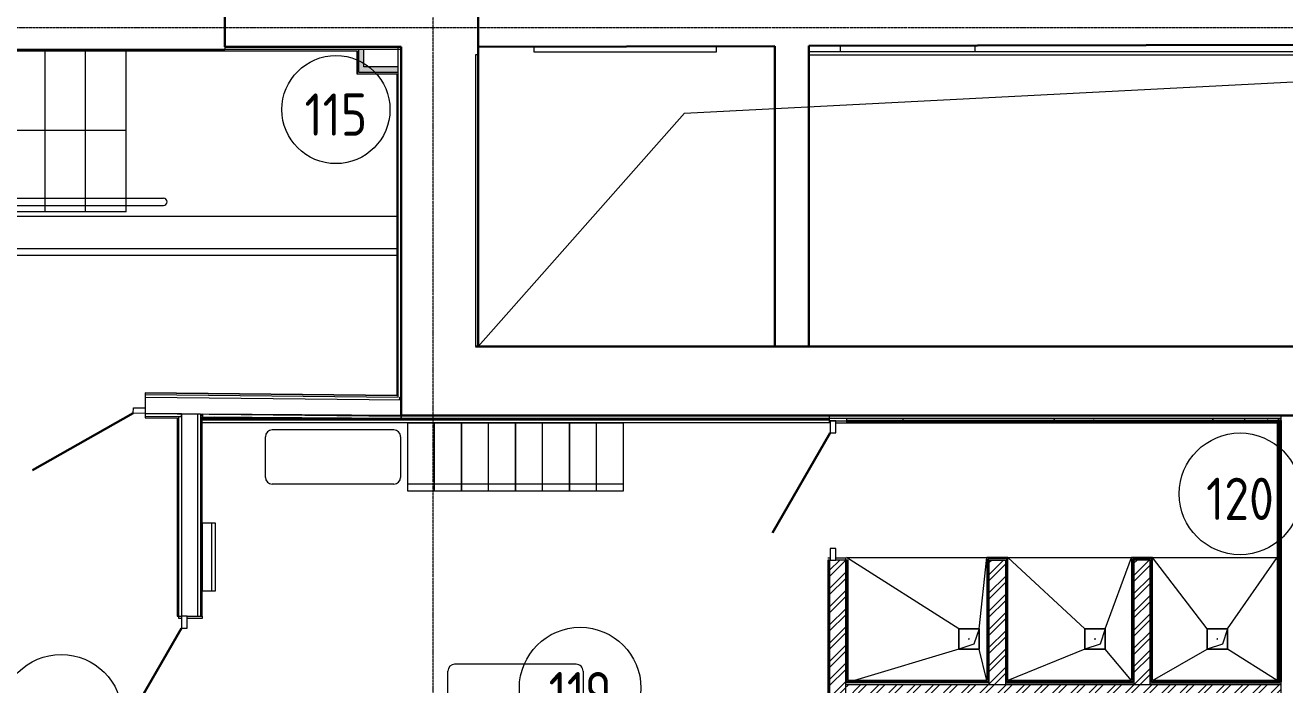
# Model space of a CAD drawing. Header units: millimetres. Extents: x -42533 to 645315, y 3457 to 82611.
# Drawn here: x 41780 to 51101, y 47859 to 52737 of the extents above; entities that cross this region are included whole.
import ezdxf

# ---------------------------------------------------------------- set-up
doc = ezdxf.new("R2010")
doc.units = ezdxf.units.MM
doc.linetypes.add('ADSK_Линия сетки', pattern=[25, 20, -2.5, 0, -2.5])
for name, color, linetype, lineweight in [('Аннотация', 7, 'Continuous', 18), ('Двери', 7, 'Continuous', 9), ('Лестницы', 7, 'Continuous', 9), ('Обобщенные модели', 7, 'Continuous', 18), ('Оси', 253, 'Continuous', 9), ('Перекрытие', 7, 'Continuous', 18), ('Стены внутренние', 7, 'Continuous', 18), ('Стены наружные', 7, 'Continuous', 18), ('Стены несущие', 7, 'Continuous', 30), ('Стены отделка', 7, 'Continuous', 30), ('Стены перегородки', 7, 'Continuous', 30), ('Стены штриховка', 7, 'Continuous', 9), ('Стрелки вверх', 7, 'Continuous', 18), ('ТХ', 5, 'Continuous', 0), ('ШТРИХОВКА', 252, 'Continuous', 15)]:
    doc.layers.add(name, color=color, linetype=linetype, lineweight=lineweight)
doc.layers.add('Линии', color=7, linetype='Continuous', lineweight=9, true_color=0x00a600)
doc.layers.add('ЭОМ_Лотки рабочие', color=5, linetype='Continuous')
doc.styles.add('GOST Common', font='GOST_Common.ttf', dxfattribs={"width": 0.9, "height": 350})

# ---------------------------------------------------------------- blocks, each defined once
blk = doc.blocks.new('ТХ 1 этаж.')
at = {"layer": 'ТХ', "color": 252, "true_color": 0x939598}
for p, q in [((24222.9, 15551.9), (24222.9, 15852)), ((25172.9, 15902.1), (24272.7, 15902.1)), ((25222.9, 15852), (25222.9, 15551.9)), ((25172.9, 15502.1), (24272.7, 15502.1)), ((26523, 14169.1), (25622.8, 14169.1)), ((25573, 13818.9), (25573, 14119.1)), ((26573, 14119.1), (26573, 13818.9))]:
    blk.add_line(p, q, dxfattribs=at)
for points in [[(25272.9, 15452), (25672.9, 15452), (25672.9, 15952), (25272.9, 15952)], [(25672.9, 15452), (26072.9, 15452), (26072.9, 15952), (25672.9, 15952)], [(26072.9, 15452), (26472.9, 15452), (26472.9, 15952), (26072.9, 15952)], [(26472.9, 15452), (26872.9, 15452), (26872.9, 15952), (26472.9, 15952)], [(23854.4, 15212.6), (23754.4, 15212.6), (23754.4, 14712.6), (23854.4, 14712.6)]]:
    blk.add_lwpolyline(points, close=True, dxfattribs=at)
for points in [[(25472.9, 15452), (25472.9, 15952)], [(25872.9, 15452), (25872.9, 15952)], [(26272.9, 15452), (26272.9, 15952)], [(26672.9, 15452), (26672.9, 15952)], [(25672.9, 15502), (25272.9, 15502)], [(26072.9, 15502), (25672.9, 15502)], [(26472.9, 15502), (26072.9, 15502)], [(26872.9, 15502), (26472.9, 15502)], [(23824.4, 15212.6), (23824.4, 14712.6)]]:
    blk.add_lwpolyline(points, dxfattribs=at)
for centre, radius, start, end in [((24272.8, 15852.2), 49.9, 90.17416, 180.13142), ((25172.9, 15852.1), 50, 359.9335, 90.0665), ((24272.8, 15552), 49.9, 180.1088, 269.8912), ((25173, 15552.1), 49.9, 269.86858, 359.82584), ((25622.9, 14119.2), 49.9, 90.17416, 180.13142), ((26523, 14119.1), 50, 359.9335, 90.0665)]:
    blk.add_arc(centre, radius, start, end, dxfattribs=at)
blk = doc.blocks.new('1 этаж')
at = {"layer": 'Стены внутренние'}
for points in [[(18094.597, 20141.927), (18094.597, 20271.427), (18054.597, 20271.427), (18054.597, 20141.927)], [(18347.201, 20101.927), (18349.597, 20101.927), (18349.597, 20141.927), (18054.597, 20141.927), (18054.597, 20101.927), (18339.597, 20101.927)]]:
    blk.add_hatch(color=8, dxfattribs=at).paths.add_polyline_path(points)
at = {"layer": 'Стены внутренние', "lineweight": 9}
h = blk.add_hatch(dxfattribs=at)
h.set_pattern_fill('FP_12', color=8, style=0, pattern_type=2)
h.set_pattern_definition([(0, (557.2, 188.9), (406.4, 101.6), [33.528, -271.272, 33.528, -271.272, -1625.6]), (0, (557.2, 188.9), (406.4, 101.6), [-609.6, 33.528, -576.072, 33.528, -271.272, -711.2]), (0, (557.2, 188.9), (406.4, 101.6), [-1524, 33.528, -169.672, 33.528, -474.472]), (120, (709.6, 239.7), (-291.18818, 301.15272), [33.528, -271.272, 33.528, -271.272, -1625.6]), (120, (709.6, 239.7), (-291.18818, 301.15272), [-609.6, 33.528, -576.072, 33.528, -271.272, -711.2]), (120, (709.6, 239.7), (-291.18818, 301.15272), [-1524, 33.528, -169.672, 33.528, -474.472]), (240, (760.4, 442.9), (-115.21182, -402.75272), [33.528, -271.272, 33.528, -271.272, -1625.6]), (240, (760.4, 442.9), (-115.21182, -402.75272), [-609.6, 33.528, -576.072, 33.528, -271.272, -711.2]), (240, (760.4, 442.9), (-115.21182, -402.75272), [-1524, 33.528, -169.672, 33.528, -474.472])])
h.paths.add_polyline_path([(22320.782, 17528.353), (24862.201, 17528.353), (24862.201, 17543.353), (21669.906, 17543.353), (21669.906, 17528.353), (21678.906, 17528.353)])
at = {"layer": 'Стены штриховка'}
h = blk.add_hatch(dxfattribs=at)
h.set_pattern_fill('ANSI32', color=8, scale=10)
h.set_pattern_definition([(45, (-31496.66, 188.9), (-67.35192, 67.35192), []), (45, (-31451.76, 188.9), (-67.35192, 67.35192), [])])
h.paths.add_polyline_path([(22842.701, 16494.406), (22722.701, 16494.406), (22722.701, 15572.853), (22842.701, 15572.853)])
h.paths.add_polyline_path([(23912.701, 16494.406), (23792.701, 16494.406), (23792.701, 15572.853), (23832.701, 15572.853), (23912.701, 15572.853)])
h.paths.add_polyline_path([(21660.906, 16493.353), (21540.906, 16493.353), (21540.906, 14678.353), (21585.906, 14678.353), (21660.906, 14678.353), (21660.906, 15435.853)])
h.paths.add_polyline_path([(21660.906, 13648.353), (21540.906, 13648.353), (21540.906, 13509.806), (21660.906, 13509.562)])
h.paths.add_polyline_path([(24879.701, 15572.853), (23832.701, 15572.853), (22782.701, 15572.853), (21665.906, 15572.853), (21665.906, 15452.853), (24879.701, 15452.853)])
h.paths.add_polyline_path([(28207.201, 15572.853), (27089.701, 15572.853), (26039.701, 15572.853), (24999.701, 15572.853), (24999.701, 15452.853), (28207.201, 15452.853)])
h.paths.add_polyline_path([(26119.701, 16494.406), (25999.701, 16494.406), (25999.701, 15572.853), (26039.701, 15572.853), (26119.701, 15572.853)])
h.paths.add_polyline_path([(27169.701, 16494.406), (27049.701, 16494.406), (27049.701, 15572.853), (27089.701, 15572.853), (27169.701, 15572.853)])
h.paths.add_polyline_path([(28207.201, 15572.853), (28207.201, 15448.853), (28207.201, 14824.257), (28327.201, 14824.257), (28327.201, 16493.353), (28326.302, 16512.406), (28282.201, 16512.406), (28207.201, 16512.406)])
h.paths.add_polyline_path([(28207.201, 13496.245), (28327.201, 13496.001), (28327.201, 13794.257), (28282.201, 13794.257), (28207.201, 13794.257)])
at = {"layer": 'Двери', "color": 8}
for p, q in [((16388.784, 17580.125), (16389.192, 17620.122)), ((16389.192, 17620.122), (16476.187, 17619.234)), ((16476.187, 17619.234), (16475.779, 17579.236)), ((16475.779, 17579.236), (16388.784, 17580.125)), ((21585.906, 17523.353), (21545.906, 17523.353)), ((21545.906, 17523.353), (21545.906, 17436.353)), ((21585.906, 17436.353), (21585.906, 17523.353)), ((21545.906, 17436.353), (21585.906, 17436.353)), ((21585.906, 16580.353), (21545.906, 16580.353)), ((21545.906, 16580.353), (21545.906, 16493.353)), ((21585.906, 16493.353), (21585.906, 16580.353)), ((21545.906, 16493.353), (21585.906, 16493.353)), ((16785.909, 16078.353), (16745.909, 16078.353)), ((16745.909, 16078.353), (16745.909, 15991.353)), ((16785.909, 15991.353), (16785.909, 16078.353)), ((16745.909, 15991.353), (16785.909, 15991.353))]:
    blk.add_line(p, q, dxfattribs=at)
at = {"layer": 'Двери', "color": 8, "lineweight": 30}
for p, q in [((16388.784, 17580.125), (15643.134, 17159.717)), ((21545.906, 17436.353), (21117.906, 16695.035)), ((16745.909, 15991.353), (16317.909, 15250.035))]:
    blk.add_line(p, q, dxfattribs=at)
at = {"layer": 'Лестницы', "color": 8}
for p, q in [((15735.876, 19071.162), (15735.876, 20259.427)), ((15735.876, 19071.162), (15735.876, 20259.427)), ((16035.876, 19071.162), (16035.876, 20259.427)), ((16035.876, 19071.162), (16035.876, 20259.427)), ((16335.876, 19071.162), (16335.876, 20259.427)), ((16335.876, 19071.162), (16335.876, 20259.427)), ((15735.876, 19071.162), (15435.876, 19071.162)), ((16035.876, 19071.162), (15735.876, 19071.162)), ((16335.876, 19071.162), (16035.876, 19071.162))]:
    blk.add_line(p, q, dxfattribs=at)
at = {"layer": 'Линии', "color": 8}
for p, q in [((20467.66, 19798.902), (30792.201, 20330.22)), ((18939.597, 18073.353), (20467.66, 19798.902))]:
    blk.add_line(p, q, dxfattribs=at)
at = {"layer": 'Линии', "color": 8, "lineweight": 18}
for p, q in [((13297.194, 19171.427), (16610.876, 19171.427)), ((13297.194, 19116.162), (16610.876, 19116.162)), ((13374.037, 18799.843), (18349.597, 18799.843)), ((13374.037, 18749.843), (18349.597, 18749.843))]:
    blk.add_line(p, q, dxfattribs=at)
at = {"layer": 'Линии', "color": 8}
for centre, radius in [((17887.706, 19826.375), 400), ((24577.687, 16984.277), 450), ((19695.055, 15547.07), 450), ((15855.016, 15346.35), 450)]:
    blk.add_circle(centre, radius, dxfattribs=at)
at = {"layer": 'Линии', "color": 8, "lineweight": 18}
blk.add_arc((16610.876, 19143.794), 27.633, 270, 90, dxfattribs=at)
at = {"layer": 'Обобщенные модели', "color": 8}
for p, q in [((22496.854, 15835.853), (22496.854, 15985.853)), ((22496.854, 15985.853), (22646.854, 15985.853)), ((22646.854, 15985.853), (22496.854, 15985.853)), ((22496.854, 15985.853), (22496.854, 15835.853)), ((22646.854, 15985.853), (22609.354, 15873.353)), ((22646.854, 15985.853), (22646.854, 15835.853)), ((22646.854, 15835.853), (22646.854, 15985.853)), ((23429.701, 15835.853), (23429.701, 15985.853)), ((23429.701, 15985.853), (23579.701, 15985.853)), ((23579.701, 15985.853), (23429.701, 15985.853)), ((23429.701, 15985.853), (23429.701, 15835.853)), ((23579.701, 15985.853), (23542.201, 15873.353)), ((23579.701, 15985.853), (23579.701, 15835.853)), ((23579.701, 15835.853), (23579.701, 15985.853)), ((24334.478, 15835.853), (24334.478, 15985.853)), ((24334.478, 15985.853), (24484.478, 15985.853)), ((24484.478, 15985.853), (24334.478, 15985.853)), ((24334.478, 15985.853), (24334.478, 15835.853)), ((24484.478, 15985.853), (24446.978, 15873.353)), ((24484.478, 15985.853), (24484.478, 15835.853)), ((24484.478, 15835.853), (24484.478, 15985.853)), ((22609.354, 15873.353), (22496.854, 15835.853)), ((23542.201, 15873.353), (23429.701, 15835.853)), ((24446.978, 15873.353), (24334.478, 15835.853)), ((22646.854, 15835.853), (22496.854, 15835.853)), ((22496.854, 15835.853), (22646.854, 15835.853)), ((23579.701, 15835.853), (23429.701, 15835.853)), ((23429.701, 15835.853), (23579.701, 15835.853)), ((24484.478, 15835.853), (24334.478, 15835.853)), ((24334.478, 15835.853), (24484.478, 15835.853))]:
    blk.add_line(p, q, dxfattribs=at)
for centre, start, end in [((22571.854, 15910.853), 0, 180), ((22571.854, 15910.853), 120, 180), ((22571.854, 15910.853), 180, 0), ((22571.854, 15910.853), 240, 345), ((22571.854, 15910.853), 15, 90), ((23504.701, 15910.853), 0, 180), ((23504.701, 15910.853), 120, 180), ((23504.701, 15910.853), 180, 0), ((23504.701, 15910.853), 240, 345), ((23504.701, 15910.853), 15, 90), ((24409.478, 15910.853), 0, 180), ((24409.478, 15910.853), 120, 180), ((24409.478, 15910.853), 180, 0), ((24409.478, 15910.853), 240, 345), ((24409.478, 15910.853), 15, 90)]:
    blk.add_arc(centre, 2.5, start, end, dxfattribs=at)
at = {"layer": 'Оси', "color": 8, "linetype": 'ADSK_Линия сетки'}
for p, q in [((18606.766, -4162.595), (18606.766, 44411.9)), ((-9557.528, 20433.902), (56672.201, 20433.902))]:
    blk.add_line(p, q, dxfattribs=at)
at = {"layer": 'Перекрытие', "color": 8}
for p, q in [((19353.518, 20292.4), (19353.518, 20252.353)), ((19353.518, 20252.353), (20703.518, 20252.353)), ((20703.518, 20252.353), (20703.518, 20295.575)), ((21618.518, 20297.767), (21618.518, 20252.353)), ((22618.518, 20252.353), (22618.518, 20300.203)), ((18337.597, 19035.717), (15055.876, 19035.717)), ((16900.822, 17563.353), (16885.909, 17563.353)), ((16885.909, 17555.047), (16900.757, 17554.895)), ((16987.652, 17554.008), (18031.063, 17543.353)), ((21545.906, 17508.353), (16897.909, 17508.353)), ((21585.906, 17508.353), (21669.906, 17508.353)), ((21545.906, 16508.353), (21528.906, 16508.353)), ((21660.906, 16508.353), (21585.906, 16508.353)), ((21660.906, 16493.353), (21660.906, 16508.353)), ((22496.854, 15985.853), (21665.906, 16512.406)), ((21665.906, 16512.406), (22704.701, 16512.406)), ((22646.854, 15985.853), (22704.701, 16512.406)), ((23429.701, 15985.853), (22860.701, 16512.406)), ((22860.701, 16512.406), (23774.701, 16512.406)), ((23579.701, 15985.853), (23774.701, 16512.406)), ((23890.701, 16512.406), (24852.701, 16512.406)), ((24334.478, 15985.853), (23930.701, 16512.406)), ((24484.478, 15985.853), (24852.701, 16512.406)), ((16725.909, 16063.353), (16725.909, 16078.353)), ((16745.909, 16063.353), (16725.909, 16063.353)), ((16897.909, 16063.353), (16785.909, 16063.353)), ((16897.909, 16078.353), (16897.909, 16063.353)), ((22496.854, 15835.853), (21725.734, 15603.853)), ((22704.701, 15603.853), (22646.854, 15835.853)), ((23429.701, 15835.853), (22860.701, 15603.853)), ((23774.732, 15603.853), (23579.701, 15835.853)), ((23930.701, 15603.853), (24334.478, 15835.853)), ((24852.701, 15603.853), (24484.478, 15835.853))]:
    blk.add_line(p, q, dxfattribs=at)
at = {"layer": 'Стены внутренние', "color": 8}
blk.add_line((17066.731, 20271.427), (15356.731, 20271.427), dxfattribs=at)
at = {"layer": 'Стены наружные', "color": 8}
blk.add_line((15356.731, 20268.386), (17066.731, 20268.386), dxfattribs=at)
at = {"layer": 'Стены несущие', "color": 8}
for p, q in [((18939.597, 22161.467), (18939.597, 20291.427)), ((17066.731, 20291.427), (17066.731, 20541.427)), ((18369.597, 20291.427), (17066.731, 20291.427)), ((18369.597, 20291.427), (18369.597, 17563.353)), ((18939.597, 20291.243), (21136.767, 20296.594)), ((18939.597, 18073.353), (18939.597, 20291.243)), ((21136.767, 20296.594), (21136.767, 18073.353)), ((21386.767, 20297.203), (26389.701, 20309.388)), ((21386.767, 18073.353), (21386.767, 20297.203)), ((30792.201, 18073.353), (18919.597, 18073.353)), ((18369.597, 17563.353), (31302.201, 17563.353)), ((24879.701, 17525.853), (24864.701, 17525.853)), ((24864.701, 17525.853), (24864.701, 15585.853)), ((24879.701, 15594.853), (24879.701, 17525.853))]:
    blk.add_line(p, q, dxfattribs=at)
at = {"layer": 'Стены отделка', "color": 8, "lineweight": 9}
for p, q in [((18042.597, 20259.427), (11334.201, 20259.427)), ((17066.731, 20291.427), (17066.731, 20268.386)), ((18347.201, 20271.427), (17066.731, 20271.427)), ((18042.597, 20259.427), (18042.597, 20091.927)), ((18054.597, 20271.427), (18054.597, 20101.927)), ((18094.597, 20141.927), (18094.597, 20271.427)), ((18347.201, 20291.427), (18347.201, 20271.427)), ((18369.597, 20271.427), (18349.597, 20271.427)), ((18349.597, 17700.108), (18349.597, 20271.427)), ((18919.597, 20232.353), (18919.597, 18073.353)), ((18939.597, 20232.353), (18919.597, 20232.353)), ((25104.342, 20252.353), (21386.767, 20252.353)), ((21386.767, 20232.353), (25104.342, 20232.353)), ((18349.597, 20141.927), (18094.597, 20141.927)), ((18044.597, 20089.927), (18337.597, 20089.927)), ((18054.597, 20101.927), (18349.597, 20101.927)), ((18337.597, 20089.927), (18337.597, 17712.231)), ((16477.331, 17731.228), (16477.004, 17699.23)), ((18337.597, 17712.231), (16477.331, 17731.228)), ((18359.495, 17680.006), (18359.7, 17700.005)), ((18359.7, 17700.005), (18369.597, 17699.904)), ((16475.779, 17579.236), (16475.452, 17547.238)), ((16475.452, 17547.238), (16713.909, 17544.803)), ((16713.909, 17544.803), (16713.909, 16078.353)), ((16725.909, 17556.681), (16745.724, 17556.479)), ((16725.909, 17554.676), (16725.909, 17556.681)), ((16745.909, 17554.676), (16725.909, 17554.676)), ((16745.724, 17556.479), (16745.928, 17576.477)), ((16885.909, 17574.677), (16865.909, 17574.677)), ((16885.909, 17574.677), (16885.909, 16078.353)), ((16897.909, 17537.353), (16885.909, 17537.353)), ((16891.909, 17543.353), (24879.701, 17543.353)), ((16891.909, 17543.353), (16891.909, 17531.353)), ((16891.909, 17531.353), (18369.597, 17531.353)), ((16897.909, 16078.353), (16897.909, 17537.353)), ((16900.909, 17574.677), (16900.755, 17554.678)), ((16900.755, 17554.678), (18369.443, 17543.353)), ((18369.597, 17563.353), (16900.909, 17574.677)), ((18369.443, 17543.353), (18369.597, 17563.353)), ((18369.597, 17563.353), (18369.597, 17531.353)), ((18370.906, 17543.353), (18370.906, 17531.353)), ((18370.906, 17531.353), (21540.906, 17531.353)), ((21540.906, 17523.353), (21664.906, 17523.353)), ((21664.906, 17543.353), (21664.906, 17508.353)), ((24864.701, 17525.853), (24852.701, 17525.853)), ((24852.701, 17525.853), (24852.701, 15603.853)), ((24862.201, 17508.353), (24862.201, 17543.353)), ((21669.906, 17508.353), (24862.201, 17508.353)), ((22860.701, 16512.406), (22704.701, 16512.406)), ((22704.701, 16512.406), (22704.701, 15603.853)), ((22860.701, 15603.853), (22860.701, 16512.406)), ((23930.701, 16512.406), (23774.701, 16512.406)), ((23774.701, 16512.406), (23774.701, 15603.853)), ((23930.701, 15603.853), (23930.701, 16512.406)), ((21545.906, 16493.353), (21528.906, 16493.353)), ((21528.906, 16493.353), (21528.906, 14678.353)), ((21678.906, 16493.353), (21585.906, 16493.353)), ((22722.701, 16494.406), (22842.701, 16494.406)), ((22722.701, 15572.853), (22722.701, 16494.406)), ((22842.701, 16494.406), (22842.701, 15572.853)), ((23792.701, 16494.406), (23792.701, 15572.853)), ((23912.701, 16494.406), (23792.701, 16494.406)), ((23912.701, 15572.853), (23912.701, 16494.406)), ((16713.909, 16078.353), (16745.909, 16078.353)), ((16865.909, 16078.353), (16897.909, 16078.353)), ((22722.701, 15585.853), (21660.906, 15585.853)), ((22704.701, 15603.853), (21678.906, 15603.853)), ((22842.701, 15585.853), (23792.701, 15585.853)), ((23774.701, 15603.853), (22860.701, 15603.853)), ((23912.701, 15585.853), (24879.701, 15585.853)), ((24864.701, 15603.853), (23930.701, 15603.853))]:
    blk.add_line(p, q, dxfattribs=at)
at = {"layer": 'Стены перегородки', "color": 8, "lineweight": 18}
for p, q in [((16477.004, 17699.23), (16476.187, 17619.234)), ((16477.004, 17699.23), (18369.597, 17679.903)), ((18368.372, 17559.909), (18369.597, 17679.903)), ((16475.779, 17579.236), (18368.372, 17559.909)), ((16745.928, 17576.477), (16475.779, 17579.236)), ((16745.909, 17574.677), (16745.909, 16078.353)), ((16865.909, 17574.677), (16745.909, 17574.677)), ((16865.909, 16078.353), (16865.909, 17574.677)), ((24879.701, 17563.353), (24879.701, 13503.014)), ((16785.909, 16078.353), (16865.909, 16078.353))]:
    blk.add_line(p, q, dxfattribs=at)
at = {"layer": 'Стены штриховка', "color": 8}
for p, q in [((11332.201, 20261.427), (18044.597, 20261.427)), ((18044.597, 20261.427), (18044.597, 20089.927)), ((18939.597, 20291.427), (18939.597, 20291.243)), ((18042.597, 20091.927), (18339.597, 20091.927)), ((18042.597, 20091.927), (18042.597, 20089.927)), ((18042.597, 20089.927), (18044.597, 20089.927)), ((18339.597, 20091.927), (18339.597, 17710.211)), ((16477.209, 17719.229), (18349.597, 17700.108)), ((18339.597, 17710.211), (16477.311, 17729.228)), ((16475.473, 17549.238), (16715.909, 17546.782)), ((16475.575, 17559.237), (16725.909, 17556.681)), ((16715.909, 17546.782), (16715.909, 16078.353)), ((16725.909, 16078.353), (16725.909, 17554.676)), ((16891.909, 17533.353), (18369.597, 17533.353)), ((16895.909, 16078.353), (16895.909, 17537.353)), ((18370.906, 17533.353), (21540.906, 17533.353)), ((21540.906, 17508.353), (21540.906, 17563.353)), ((21664.906, 17528.353), (24862.201, 17528.353)), ((24858.701, 17525.853), (24858.701, 15603.853)), ((21664.906, 17519.353), (24862.201, 17519.353)), ((22851.701, 16503.406), (22713.701, 16503.406)), ((22713.701, 16503.406), (22713.701, 15594.853)), ((22851.701, 15594.853), (22851.701, 16503.406)), ((23921.701, 16503.406), (23783.701, 16503.406)), ((23783.701, 16503.406), (23783.701, 15594.853)), ((23921.701, 15594.853), (23921.701, 16503.406)), ((21530.906, 16493.353), (21530.906, 14678.353)), ((21540.906, 16493.353), (21540.906, 14678.353)), ((21660.906, 15435.853), (21660.906, 16493.353)), ((21669.906, 15594.853), (21669.906, 16493.353)), ((21678.906, 15603.853), (21678.906, 16493.353)), ((21660.906, 15572.853), (22782.701, 15572.853)), ((22713.701, 15594.853), (21669.906, 15594.853)), ((22782.701, 15572.853), (23832.701, 15572.853)), ((23783.701, 15594.853), (22851.701, 15594.853)), ((23832.701, 15572.853), (24879.701, 15572.853)), ((24864.701, 15594.853), (23921.701, 15594.853))]:
    blk.add_line(p, q, dxfattribs=at)
at = {"layer": 'Стрелки вверх', "color": 8}
for p, q in [((15735.876, 19671.162), (15435.876, 19671.162)), ((16035.876, 19671.162), (15735.876, 19671.162)), ((16335.876, 19671.162), (16035.876, 19671.162))]:
    blk.add_line(p, q, dxfattribs=at)
at = {"layer": 'ЭОМ_Лотки рабочие'}
blk.add_blockref('ТХ 1 этаж.', (-6856.492, 1554.379), dxfattribs=at)
at = {"layer": 'Аннотация', "color": 8, "lineweight": 9, "char_height": 312.5, "width": 520.21112, "attachment_point": 5, "line_spacing_factor": 1.022766, "style": 'GOST Common'}
for s, insert in [('115', (17887.706, 19789.427)), ('120', (24577.687, 16947.329)), ('119', (19695.055, 15510.122))]:
    blk.add_mtext(s, dxfattribs=dict(at, insert=insert))

msp = doc.modelspace()

# ---------------------------------------------------------------- block references
at = {"layer": 'ШТРИХОВКА'}
msp.add_blockref('1 этаж', (26191.6, 32286.7), dxfattribs=at)

doc.saveas('drawing.dxf')
